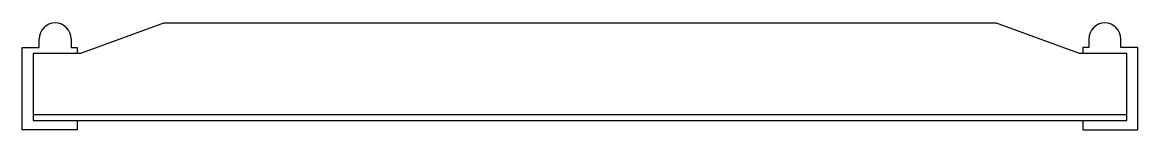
# Model space of a CAD drawing. Header units: millimetres. Extents: x 11 to 741, y -30 to 40.
import ezdxf

# ---------------------------------------------------------------- set-up
doc = ezdxf.new("R2010")
doc.units = ezdxf.units.MM
doc.layers.add('KwikScaf Matrix', color=7, linetype='Continuous')

# ---------------------------------------------------------------- blocks, each defined once
blk = doc.blocks.new('109208xz')
at = {"layer": 'KwikScaf Matrix', "color": 0, "extrusion": (0, 1, -1.83691e-16)}
for p, q in [((104.1, 40), (49.1, 20)), ((104.1, 40), (648.1, 40)), ((703.1, 20), (648.1, 40)), ((22.1, 24), (22.1, 29.5)), ((43.1, 29.5), (43.1, 24)), ((709.1, 29.5), (709.1, 24)), ((730.1, 24), (730.1, 29.5)), ((11.1, -30), (11.1, 24)), ((11.1, 24), (22.1, 24)), ((43.1, 24), (47.1, 24)), ((47.1, 24), (47.1, 20)), ((705.1, 24), (705.1, 20)), ((709.1, 24), (705.1, 24)), ((741.1, 24), (730.1, 24)), ((741.1, -30), (741.1, 24)), ((18.1, 20), (18.1, -20)), ((49.1, 20), (18.1, 20)), ((734.1, 20), (703.1, 20)), ((734.1, -20), (734.1, 20)), ((18.1, -20), (734.1, -20)), ((18.1, -20), (18.1, -24)), ((734.1, -24), (734.1, -20)), ((18.1, -24), (734.1, -24)), ((47.1, -24), (47.1, -30)), ((705.1, -24), (705.1, -30)), ((47.1, -30), (11.1, -30)), ((705.1, -30), (741.1, -30))]:
    blk.add_line(p, q, dxfattribs=at)
at = {"layer": 'KwikScaf Matrix', "color": 0}
for centre in [(32.6, 29.5), (719.6, 29.5)]:
    blk.add_arc(centre, 10.5, 360, 180, dxfattribs=at)

msp = doc.modelspace()

# ---------------------------------------------------------------- block references
at = {"layer": 'KwikScaf Matrix', "color": 0}
msp.add_blockref('109208xz', (0, 0), dxfattribs=at)

doc.saveas('drawing.dxf')
